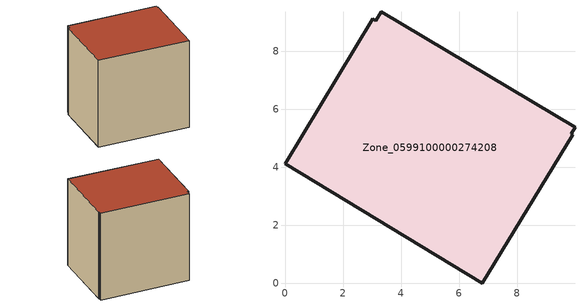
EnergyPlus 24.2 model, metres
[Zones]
Zone_0599100000274208
 floor ground (C_G): 3.12,9.06 3.32,9.36 9.99,5.38 9.86,5.16 9.91,5.13 6.8,0 0,4.12 3.03,9.11 z0
 wall outside (C_F): 3.32,9.36 3.12,9.06 3.03,9.11 0,4.12 6.8,0 9.91,5.13 9.86,5.16 9.99,5.38 3.32,9.36 z0:7.89
 roof outside (C_R): 3.12,9.06 3.03,9.11 0,4.12 6.8,0 9.91,5.13 9.86,5.16 9.99,5.38 3.32,9.36 z7.89
[BUILDING]
Pand.0599100000274208: North Axis=0; Terrain=City; Loads Convergence Tolerance Value=0.04; Temperature Convergence Tolerance Value=0.4; Solar Distribution=FullExterior; Maximum Number of Warmup Days=25; Minimum Number of Warmup Days=1
[Site:Location]
Rotterdam.The.Hague.AP_ZH_NLD Design_Conditions: Latitude=51.96; Longitude=4.45; Time Zone=1; Elevation=-4.5
[SITE:GROUNDTEMPERATURE:BUILDINGSURFACE]
18, 18, 18, 18, 18, 18, 18, 18, 18, 18, 18, 18
[MATERIAL] Thermal Absorptance=0.9; Solar Absorptance=0.7; Visible Absorptance=0.7
Name | Roughness | Thickness | Conductivity | Density | Specific Heat
G.TC.1946-1964 | MediumSmooth | 0.15 | 1 | 540 | 1210
F.TC.1946-1964 | Rough | 0.3 | 0.857143 | 1920 | 840
R.TC.1946-1964 | MediumRough | 0.2 | 0.235294 | 1500 | 1000
[CONSTRUCTION]
C_G: G.TC.1946-1964
C_F: F.TC.1946-1964
C_R: R.TC.1946-1964
[ZONE]
Zone_0599100000274208: Type=1; Multiplier=1; Ceiling Height=Autocalculate; Volume=Autocalculate; Floor Area=autocalculate; Part of Total Floor Area=Yes
[ZONEINFILTRATION:DESIGNFLOWRATE]
Infil_Zone_0599100000274208: Zone or ZoneList or Space or SpaceList=Zone_0599100000274208; Schedule=AlwaysOn; Design Flow Rate Calculation Method=Flow/Area; Flow Rate per Floor Area=0.003; Constant Term Coefficient=1; Temperature Term Coefficient=0; Velocity Term Coefficient=0; Velocity Squared Term Coefficient=0
[HVACTEMPLATE:ZONE:IDEALLOADSAIRSYSTEM]
Zone_0599100000274208: Maximum Heating Supply Air Temperature=50; Minimum Cooling Supply Air Temperature=13; Maximum Heating Supply Air Humidity Ratio=0.0156; Minimum Cooling Supply Air Humidity Ratio=0.0077; Heating Limit=NoLimit; Cooling Limit=NoLimit; Dehumidification Control Type=ConstantSensibleHeatRatio; Cooling Sensible Heat Ratio=0.7; Dehumidification Setpoint=60; Humidification Control Type=None; Humidification Setpoint=30; Outdoor Air Method=None; Outdoor Air Flow Rate per Person=0.00944; Outdoor Air Flow Rate per Zone Floor Area=0; Outdoor Air Flow Rate per Zone=0; Demand Controlled Ventilation Type=None; Outdoor Air Economizer Type=NoEconomizer; Heat Recovery Type=None; Sensible Heat Recovery Effectiveness=0.7; Latent Heat Recovery Effectiveness=0.65
[ZONECONTROL:THERMOSTAT]
ThermostatControl_Zone_0599100000274208: Zone or ZoneList=Zone_0599100000274208; Control Type Schedule=DualSetpointControlType; Control 1=Thermostat_Zone_0599100000274208; Temperature Difference Between Cutout And Setpoint=0
[THERMOSTATSETPOINT:DUALSETPOINT]
Thermostat_Zone_0599100000274208: Heating Setpoint Temperature Schedule=HeatingSetpoint_Zone_0599100000274208; Cooling Setpoint Temperature Schedule=CoolingSetpoint_Zone_0599100000274208
[SCHEDULE:COMPACT]
HeatingSetpoint_Zone_0599100000274208: Through: 12/31, For: AllDays, Until: 24:00, 21
CoolingSetpoint_Zone_0599100000274208: Through: 12/31, For: AllDays, Until: 24:00, 24
DualSetpointControlType: Through: 12/31, For: AllDays, Until: 24:00, 4
AlwaysOn: Through: 12/31, For: AllDays, Until: 24:00, 1
